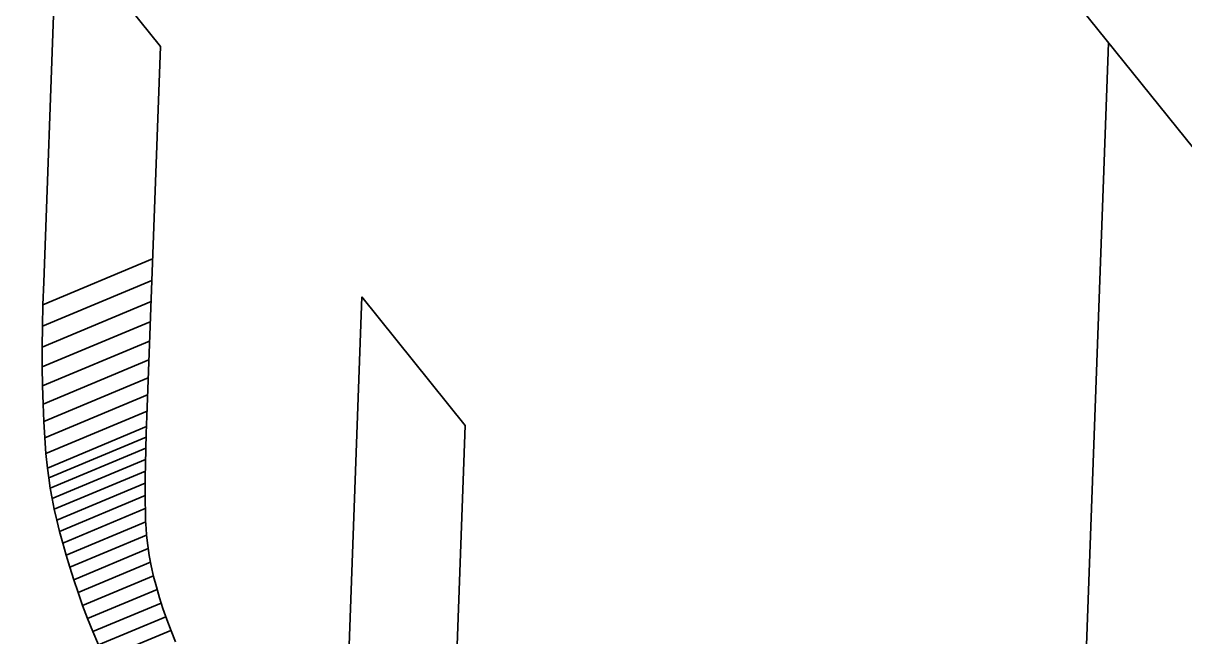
# Model space of a CAD drawing. Extents: x 23 to 417, y 3 to 294.
# Drawn here: x 279.5566 to 279.9746, y 69.7437 to 69.9644 of the extents above; entities that cross this region are included whole.
import ezdxf

# ---------------------------------------------------------------- set-up
doc = ezdxf.new("R2010")
doc.units = 0
doc.layers.get('0').update_dxf_attribs({"lineweight": 13})

# ---------------------------------------------------------------- blocks, each defined once
blk = doc.blocks.new('BLOCK4687')
at = {"color": 7, "lineweight": 35}
blk.add_line((-33.0306, -2.4689), (24.2929, -73.7354), dxfattribs=at)
at = {"color": 7, "lineweight": 35, "ltscale": 0.016396}
blk.add_line((-1.065, -45.0226), (-1.041, -44.3672), dxfattribs=at)
at = {"color": 7, "lineweight": 35, "ltscale": 0.00742}
for p, q in [((-1.041, -44.3672), (-0.855, -44.5984)), ((-0.4924, -45.0492), (-0.3064, -45.2805))]:
    blk.add_line(p, q, dxfattribs=at)
at = {"color": 7, "lineweight": 35, "ltscale": 0.016648}
blk.add_line((-0.855, -44.5984), (-0.8794, -45.2639), dxfattribs=at)
at = {"color": 7, "lineweight": 35, "ltscale": 0.203119}
blk.add_line((0.8512, -44.5919), (0.5538, -52.7112), dxfattribs=at)
at = {"color": 7, "lineweight": 35, "ltscale": 0.005347}
blk.add_line((-1.0663, -45.0631), (-0.869, -44.9805), dxfattribs=at)
at = {"color": 7, "lineweight": 35, "ltscale": 0.005332}
blk.add_line((-1.0672, -45.102), (-0.8705, -45.0196), dxfattribs=at)
at = {"color": 7, "lineweight": 35, "ltscale": 0.001012}
blk.add_line((-1.0663, -45.0631), (-1.065, -45.0226), dxfattribs=at)
at = {"color": 7, "lineweight": 35, "ltscale": 0.005306}
blk.add_line((-1.0676, -45.1393), (-0.8718, -45.0574), dxfattribs=at)
at = {"color": 7, "lineweight": 35, "ltscale": 0.000972675}
blk.add_line((-1.0672, -45.102), (-1.0663, -45.0631), dxfattribs=at)
at = {"color": 7, "lineweight": 35, "ltscale": 0.017004}
blk.add_line((-0.5173, -45.729), (-0.4924, -45.0492), dxfattribs=at)
at = {"color": 7, "lineweight": 35, "ltscale": 0.005269}
blk.add_line((-1.0676, -45.1751), (-0.8732, -45.0937), dxfattribs=at)
at = {"color": 7, "lineweight": 35, "ltscale": 0.000933427}
blk.add_line((-1.0676, -45.1393), (-1.0672, -45.102), dxfattribs=at)
at = {"color": 7, "lineweight": 35, "ltscale": 0.005222}
blk.add_line((-1.0671, -45.2093), (-0.8744, -45.1287), dxfattribs=at)
at = {"color": 7, "lineweight": 35, "ltscale": 0.00089467}
blk.add_line((-1.0676, -45.1751), (-1.0676, -45.1393), dxfattribs=at)
at = {"color": 7, "lineweight": 35, "ltscale": 0.005164}
blk.add_line((-1.0662, -45.242), (-0.8757, -45.1622), dxfattribs=at)
at = {"color": 7, "lineweight": 35, "ltscale": 0.000855691}
blk.add_line((-1.0671, -45.2093), (-1.0676, -45.1751), dxfattribs=at)
at = {"color": 7, "lineweight": 35, "ltscale": 0.000816988}
blk.add_line((-1.0662, -45.242), (-1.0671, -45.2093), dxfattribs=at)
at = {"color": 7, "lineweight": 35, "ltscale": 0.005096}
blk.add_line((-1.0649, -45.2731), (-0.8769, -45.1944), dxfattribs=at)
at = {"color": 7, "lineweight": 35, "ltscale": 0.005017}
blk.add_line((-1.0631, -45.3026), (-0.878, -45.2251), dxfattribs=at)
at = {"color": 7, "lineweight": 35, "ltscale": 0.000778319}
blk.add_line((-1.0649, -45.2731), (-1.0662, -45.242), dxfattribs=at)
at = {"color": 7, "lineweight": 35, "ltscale": 0.00074}
blk.add_line((-1.0631, -45.3026), (-1.0649, -45.2731), dxfattribs=at)
at = {"color": 7, "lineweight": 35, "ltscale": 0.004928}
blk.add_line((-1.0609, -45.3306), (-0.8791, -45.2545), dxfattribs=at)
at = {"color": 7, "lineweight": 35, "ltscale": 0.000766829}
blk.add_line((-0.8794, -45.2639), (-0.8804, -45.2946), dxfattribs=at)
at = {"color": 7, "lineweight": 35, "ltscale": 0.00483}
blk.add_line((-1.0582, -45.357), (-0.88, -45.2825), dxfattribs=at)
at = {"color": 7, "lineweight": 35, "ltscale": 0.000715017}
blk.add_line((-0.8804, -45.2946), (-0.8813, -45.3232), dxfattribs=at)
at = {"color": 7, "lineweight": 35, "ltscale": 0.016145}
blk.add_line((-0.3064, -45.2805), (-0.33, -45.9259), dxfattribs=at)
at = {"color": 7, "lineweight": 35, "ltscale": 0.000702022}
blk.add_line((-1.0609, -45.3306), (-1.0631, -45.3026), dxfattribs=at)
at = {"color": 7, "lineweight": 35, "ltscale": 0.004752}
blk.add_line((-1.056, -45.3747), (-0.8806, -45.3013), dxfattribs=at)
at = {"color": 7, "lineweight": 35, "ltscale": 0.000664003}
blk.add_line((-1.0582, -45.357), (-1.0609, -45.3306), dxfattribs=at)
at = {"color": 7, "lineweight": 35, "ltscale": 0.00466}
blk.add_line((-1.0532, -45.3929), (-0.8812, -45.3209), dxfattribs=at)
at = {"color": 7, "lineweight": 35, "ltscale": 0.000663598}
blk.add_line((-0.8813, -45.3232), (-0.8819, -45.3497), dxfattribs=at)
at = {"color": 7, "lineweight": 35, "ltscale": 0.000444668}
blk.add_line((-1.056, -45.3747), (-1.0582, -45.357), dxfattribs=at)
at = {"color": 7, "lineweight": 35, "ltscale": 0.004556}
blk.add_line((-1.0498, -45.4116), (-0.8817, -45.3413), dxfattribs=at)
at = {"color": 7, "lineweight": 35, "ltscale": 0.000612087}
blk.add_line((-0.8819, -45.3497), (-0.8823, -45.3742), dxfattribs=at)
at = {"color": 7, "lineweight": 35, "ltscale": 0.000460277}
blk.add_line((-1.0532, -45.3929), (-1.056, -45.3747), dxfattribs=at)
at = {"color": 7, "lineweight": 35, "ltscale": 0.00444}
blk.add_line((-1.0459, -45.4309), (-0.8821, -45.3623), dxfattribs=at)
at = {"color": 7, "lineweight": 35, "ltscale": 0.000560614}
blk.add_line((-0.8823, -45.3742), (-0.8825, -45.3966), dxfattribs=at)
at = {"color": 7, "lineweight": 35, "ltscale": 0.000475939}
blk.add_line((-1.0498, -45.4116), (-1.0532, -45.3929), dxfattribs=at)
at = {"color": 7, "lineweight": 35, "ltscale": 0.004312}
blk.add_line((-1.0415, -45.4507), (-0.8824, -45.3841), dxfattribs=at)
at = {"color": 7, "lineweight": 35, "ltscale": 0.000509052}
blk.add_line((-0.8825, -45.3966), (-0.8824, -45.417), dxfattribs=at)
at = {"color": 7, "lineweight": 35, "ltscale": 0.000491871}
blk.add_line((-1.0459, -45.4309), (-1.0498, -45.4116), dxfattribs=at)
at = {"color": 7, "lineweight": 35, "ltscale": 0.004175}
blk.add_line((-1.0365, -45.4711), (-0.8824, -45.4066), dxfattribs=at)
at = {"color": 7, "lineweight": 35, "ltscale": 0.00045774}
blk.add_line((-0.8824, -45.417), (-0.8821, -45.4353), dxfattribs=at)
at = {"color": 7, "lineweight": 35, "ltscale": 0.000507983}
blk.add_line((-1.0415, -45.4507), (-1.0459, -45.4309), dxfattribs=at)
at = {"color": 7, "lineweight": 35, "ltscale": 0.00403}
blk.add_line((-1.0309, -45.492), (-0.8822, -45.4298), dxfattribs=at)
at = {"color": 7, "lineweight": 35, "ltscale": 0.000406465}
blk.add_line((-0.8821, -45.4353), (-0.8816, -45.4515), dxfattribs=at)
at = {"color": 7, "lineweight": 35, "ltscale": 0.000524679}
blk.add_line((-1.0365, -45.4711), (-1.0415, -45.4507), dxfattribs=at)
at = {"color": 7, "lineweight": 35, "ltscale": 0.003884}
blk.add_line((-1.0249, -45.5135), (-0.8815, -45.4535), dxfattribs=at)
at = {"color": 7, "lineweight": 35, "ltscale": 0.000355366}
blk.add_line((-0.8816, -45.4515), (-0.8809, -45.4657), dxfattribs=at)
at = {"color": 7, "lineweight": 35, "ltscale": 0.000541156}
blk.add_line((-1.0309, -45.492), (-1.0365, -45.4711), dxfattribs=at)
at = {"color": 7, "lineweight": 35, "ltscale": 0.003746}
blk.add_line((-1.0182, -45.5355), (-0.88, -45.4777), dxfattribs=at)
at = {"color": 7, "lineweight": 35, "ltscale": 0.000304222}
blk.add_line((-0.8809, -45.4657), (-0.88, -45.4779), dxfattribs=at)
at = {"color": 7, "lineweight": 35, "ltscale": 0.00045747}
blk.add_line((-0.88, -45.4779), (-0.8778, -45.496), dxfattribs=at)
at = {"color": 7, "lineweight": 35, "ltscale": 0.000557562}
blk.add_line((-1.0249, -45.5135), (-1.0309, -45.492), dxfattribs=at)
at = {"color": 7, "lineweight": 35, "ltscale": 0.003636}
blk.add_line((-1.0111, -45.5581), (-0.8769, -45.5019), dxfattribs=at)
at = {"color": 7, "lineweight": 35, "ltscale": 0.000465139}
blk.add_line((-0.8778, -45.496), (-0.875, -45.5144), dxfattribs=at)
at = {"color": 7, "lineweight": 35, "ltscale": 0.000575083}
blk.add_line((-1.0182, -45.5355), (-1.0249, -45.5135), dxfattribs=at)
at = {"color": 7, "lineweight": 35, "ltscale": 0.000473841}
blk.add_line((-0.875, -45.5144), (-0.8714, -45.533), dxfattribs=at)
at = {"color": 7, "lineweight": 35, "ltscale": 0.000591767}
blk.add_line((-1.0111, -45.5581), (-1.0182, -45.5355), dxfattribs=at)
at = {"color": 7, "lineweight": 35, "ltscale": 0.00354}
blk.add_line((-1.0033, -45.581), (-0.8727, -45.5264), dxfattribs=at)
at = {"color": 7, "lineweight": 35, "ltscale": 0.000482867}
blk.add_line((-0.8714, -45.533), (-0.8672, -45.5519), dxfattribs=at)
at = {"color": 7, "lineweight": 35, "ltscale": 0.000605228}
blk.add_line((-1.0033, -45.581), (-1.0111, -45.5581), dxfattribs=at)
at = {"color": 7, "lineweight": 35, "ltscale": 0.003457}
blk.add_line((-0.995, -45.6042), (-0.8674, -45.5508), dxfattribs=at)
at = {"color": 7, "lineweight": 35, "ltscale": 0.000492291}
blk.add_line((-0.8672, -45.5519), (-0.8623, -45.5709), dxfattribs=at)
at = {"color": 7, "lineweight": 35, "ltscale": 0.000615675}
blk.add_line((-0.995, -45.6042), (-1.0033, -45.581), dxfattribs=at)
at = {"color": 7, "lineweight": 35, "ltscale": 0.003388}
blk.add_line((-0.9861, -45.6276), (-0.8611, -45.5753), dxfattribs=at)
at = {"color": 7, "lineweight": 35, "ltscale": 0.00050196}
blk.add_line((-0.8623, -45.5709), (-0.8567, -45.5902), dxfattribs=at)
at = {"color": 7, "lineweight": 35, "ltscale": 0.000625952}
blk.add_line((-0.9861, -45.6276), (-0.995, -45.6042), dxfattribs=at)
at = {"color": 7, "lineweight": 35, "ltscale": 0.003331}
blk.add_line((-0.9766, -45.6512), (-0.8537, -45.5998), dxfattribs=at)
at = {"color": 7, "lineweight": 35, "ltscale": 0.000512577}
blk.add_line((-0.8567, -45.5902), (-0.8505, -45.6098), dxfattribs=at)
at = {"color": 7, "lineweight": 35, "ltscale": 0.000636552}
blk.add_line((-0.9766, -45.6512), (-0.9861, -45.6276), dxfattribs=at)
at = {"color": 7, "lineweight": 35, "ltscale": 0.003284}
blk.add_line((-0.9665, -45.6751), (-0.8453, -45.6244), dxfattribs=at)
at = {"color": 7, "lineweight": 35, "ltscale": 0.000523399}
blk.add_line((-0.8505, -45.6098), (-0.8435, -45.6295), dxfattribs=at)
at = {"color": 7, "lineweight": 35, "ltscale": 0.000534509}
blk.add_line((-0.8435, -45.6295), (-0.8359, -45.6495), dxfattribs=at)
at = {"color": 7, "lineweight": 35, "ltscale": 0.000647605}
blk.add_line((-0.9665, -45.6751), (-0.9766, -45.6512), dxfattribs=at)
at = {"color": 7, "lineweight": 35, "ltscale": 0.003245}
blk.add_line((-0.9558, -45.6991), (-0.8361, -45.649), dxfattribs=at)
at = {"color": 7, "lineweight": 35, "ltscale": 0.000545805}
blk.add_line((-0.8359, -45.6495), (-0.8276, -45.6697), dxfattribs=at)

msp = doc.modelspace()

# ---------------------------------------------------------------- block references
at = {"lineweight": 0, "xscale": 0.2, "yscale": 0.2, "zscale": 0.2}
msp.add_blockref('BLOCK4687', (279.77697, 78.87574), dxfattribs=at)

doc.saveas('drawing.dxf')
